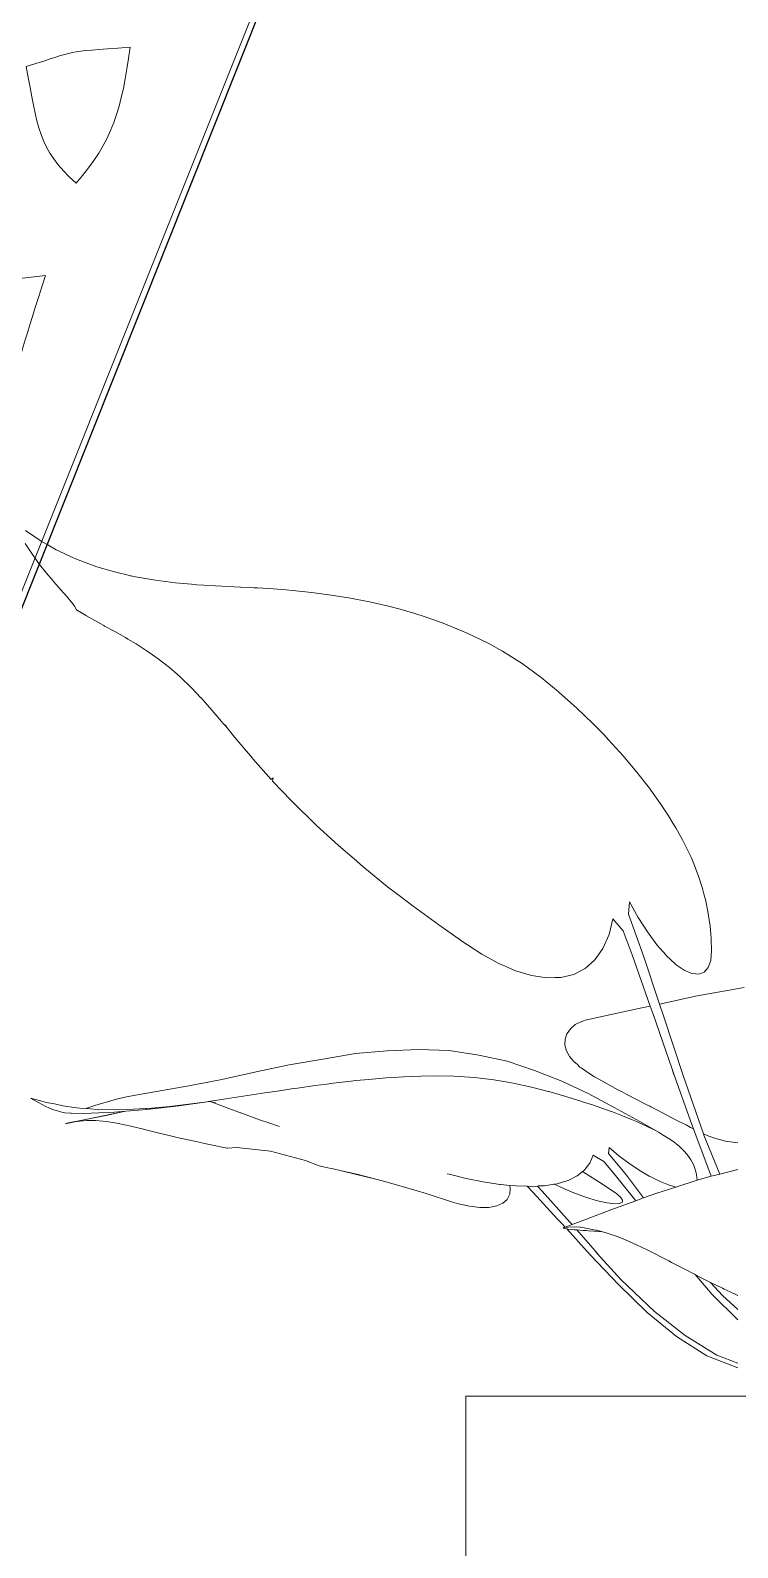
# Model space of a CAD drawing. Header units: inches. Extents: x 249 to 1192, y -18 to 440.
# Drawn here: x 636.962 to 637.361, y 264.262 to 265.119 of the extents above; entities that cross this region are included whole.
import ezdxf

# ---------------------------------------------------------------- set-up
doc = ezdxf.new("R2010")
doc.units = ezdxf.units.IN
doc.header["$MEASUREMENT"] = 0
for name, color, linetype, lineweight in [('ACP', 15, 'Continuous', 15), ('DINDING', 6, 'Continuous', 0), ('VEGETASI', 60, 'Continuous', 0)]:
    doc.layers.add(name, color=color, linetype=linetype, lineweight=lineweight)
doc.layers.add('KOLOM', color=5, linetype='Continuous')

# ---------------------------------------------------------------- blocks, each defined once
blk = doc.blocks.new('GOTGAA')
blk.add_lwpolyline([(0.01962, 2.46158), (1.01962, -0.03842), (0.01962, -0.03842), (0.01962, 2.46158)])
for points in [[(0.45497, 1.20678), (0.47928, 1.19039), (0.47186, 1.20027), (0.49497, 1.12871)], [(0.49497, 1.12871), (0.47186, 1.20027), (0.47928, 1.19039), (0.45497, 1.20678)], [(0.49497, 1.12871), (0.49497, 1.12871), (0.44477, 1.1345), (0.44477, 1.1345)], [(0.44477, 1.1345), (0.44477, 1.1345), (0.49497, 1.12871), (0.49497, 1.12871)], [(0.48413, 1.01077), (0.4905, 1.04464), (0.49073, 1.05731), (0.51221, 1.07654)], [(0.51221, 1.07654), (0.49073, 1.05731), (0.4905, 1.04464), (0.48413, 1.01077)], [(0.51221, 1.07654), (0.53283, 1.05345), (0.53818, 1.03415), (0.54272, 0.99986)], [(0.54272, 0.99986), (0.53818, 1.03415), (0.53283, 1.05345), (0.51221, 1.07654)], [(0.54272, 0.99986), (0.50282, 1.00283), (0.51529, 1.00121), (0.48413, 1.01077)], [(0.48413, 1.01077), (0.51529, 1.00121), (0.50282, 1.00283), (0.54272, 0.99986)]]:
    blk.add_open_spline(points, degree=3)
blk = doc.blocks.new('GORRG')
at = {"xscale": -1, "rotation": 359.9999999751687}
blk.add_blockref('GOTGAA', (-0.96076, 0), dxfattribs=at)
blk = doc.blocks.new('tanaman')
for p, q in [((585.86406, 360.31888), (585.85456, 360.31249)), ((585.84467, 360.30699), (585.83865, 360.30416)), ((585.8467, 360.30805), (585.84467, 360.30699)), ((585.85153, 360.31078), (585.8467, 360.30805)), ((585.85456, 360.31249), (585.85153, 360.31078)), ((585.85869, 360.30326), (585.86009, 360.30528)), ((585.86009, 360.30528), (585.86044, 360.3058)), ((585.86044, 360.3058), (585.86429, 360.31152)), ((585.82383, 360.29845), (585.81298, 360.2953)), ((585.8344, 360.30232), (585.82383, 360.29845)), ((585.83865, 360.30416), (585.8344, 360.30232)), ((585.85225, 360.29488), (585.85606, 360.29975)), ((585.85606, 360.29975), (585.85709, 360.30108)), ((585.85709, 360.30108), (585.85869, 360.30326)), ((585.7568, 360.28757), (585.74261, 360.28689)), ((585.76334, 360.28799), (585.7568, 360.28757)), ((585.76756, 360.28829), (585.76334, 360.28799)), ((585.7681, 360.28833), (585.76756, 360.28829)), ((585.77942, 360.28939), (585.7681, 360.28833)), ((585.79072, 360.29085), (585.77942, 360.28939)), ((585.80193, 360.29279), (585.79072, 360.29085)), ((585.80462, 360.29336), (585.80193, 360.29279)), ((585.8053, 360.29351), (585.80462, 360.29336)), ((585.80494, 360.2933), (585.80462, 360.29336)), ((585.8053, 360.29351), (585.80494, 360.2933)), ((585.81298, 360.2953), (585.8053, 360.29351)), ((585.84545, 360.28688), (585.84809, 360.28986)), ((585.84809, 360.28986), (585.8487, 360.29061)), ((585.8487, 360.29061), (585.85225, 360.29488)), ((585.67761, 360.28017), (585.66983, 360.27866)), ((585.68061, 360.28072), (585.67761, 360.28017)), ((585.69147, 360.28244), (585.68061, 360.28072)), ((585.69557, 360.28299), (585.69147, 360.28244)), ((585.70236, 360.28385), (585.69557, 360.28299)), ((585.71326, 360.28497), (585.70236, 360.28385)), ((585.71694, 360.28529), (585.71326, 360.28497)), ((585.72413, 360.28586), (585.71694, 360.28529)), ((585.73312, 360.28642), (585.72413, 360.28586)), ((585.73491, 360.28653), (585.73312, 360.28642)), ((585.74261, 360.28689), (585.73491, 360.28653)), ((585.83796, 360.2783), (585.8394, 360.28)), ((585.8394, 360.28), (585.83992, 360.28065)), ((585.83992, 360.28065), (585.84004, 360.2808)), ((585.84004, 360.2808), (585.84255, 360.28363)), ((585.84255, 360.28363), (585.84545, 360.28688)), ((585.63828, 360.27019), (585.62813, 360.26655)), ((585.64413, 360.27207), (585.63828, 360.27019)), ((585.64863, 360.27342), (585.64413, 360.27207)), ((585.6518, 360.2743), (585.64863, 360.27342)), ((585.65915, 360.27623), (585.6518, 360.2743)), ((585.66983, 360.27866), (585.65915, 360.27623)), ((585.82494, 360.26799), (585.82953, 360.2706)), ((585.82953, 360.2706), (585.83025, 360.27101)), ((585.83025, 360.27101), (585.83239, 360.2723)), ((585.83239, 360.2723), (585.83526, 360.27408)), ((585.83526, 360.27408), (585.83636, 360.27609)), ((585.83636, 360.27609), (585.83796, 360.2783)), ((585.61822, 360.26247), (585.61468, 360.26094)), ((585.62813, 360.26655), (585.61822, 360.26247)), ((585.80762, 360.25842), (585.81358, 360.26178)), ((585.81358, 360.26178), (585.81937, 360.26494)), ((585.81937, 360.26494), (585.81974, 360.26515)), ((585.81974, 360.26515), (585.82494, 360.26799)), ((585.60284, 360.25526), (585.59468, 360.25075)), ((585.60628, 360.25702), (585.60284, 360.25526)), ((585.61468, 360.26094), (585.60628, 360.25702)), ((585.79532, 360.2508), (585.79995, 360.25382)), ((585.79995, 360.25382), (585.80152, 360.25479)), ((585.80152, 360.25479), (585.80619, 360.25761)), ((585.80619, 360.25761), (585.80762, 360.25842)), ((585.58654, 360.24571), (585.5835, 360.2437)), ((585.59468, 360.25075), (585.58654, 360.24571)), ((585.78279, 360.2415), (585.78907, 360.2464)), ((585.78907, 360.2464), (585.79229, 360.24874)), ((585.79229, 360.24874), (585.79532, 360.2508)), ((585.57279, 360.2359), (585.56318, 360.22793)), ((585.5835, 360.2437), (585.57279, 360.2359)), ((585.77028, 360.23003), (585.77652, 360.23606)), ((585.77652, 360.23606), (585.77844, 360.23782)), ((585.77844, 360.23782), (585.78279, 360.2415)), ((585.56261, 360.22744), (585.55286, 360.21866)), ((585.56318, 360.22793), (585.56261, 360.22744)), ((585.76501, 360.2244), (585.77028, 360.23003)), ((585.7553, 360.21319), (585.76493, 360.22431)), ((585.76493, 360.22431), (585.76501, 360.2244)), ((585.55286, 360.21866), (585.54355, 360.20973)), ((585.75256, 360.21015), (585.7553, 360.21319)), ((585.53734, 360.20341), (585.53474, 360.20069)), ((585.54316, 360.20934), (585.53734, 360.20341)), ((585.54355, 360.20973), (585.54316, 360.20934)), ((585.73596, 360.19023), (585.74582, 360.20197)), ((585.74582, 360.20197), (585.75096, 360.20832)), ((585.75256, 360.21015), (585.75066, 360.20845)), ((585.75096, 360.20832), (585.75066, 360.20845)), ((585.75096, 360.20832), (585.75256, 360.21015)), ((585.75096, 360.20832), (585.75256, 360.21015)), ((585.75096, 360.20832), (585.75256, 360.21015)), ((585.75096, 360.20832), (585.75256, 360.21015)), ((585.75096, 360.20832), (585.75256, 360.21015)), ((585.53474, 360.20069), (585.52647, 360.1916)), ((585.52576, 360.19077), (585.51879, 360.1825)), ((585.52647, 360.1916), (585.52576, 360.19077)), ((585.72542, 360.17836), (585.73569, 360.18988)), ((585.73569, 360.18988), (585.73596, 360.19023)), ((585.51463, 360.17723), (585.51175, 360.17345)), ((585.51879, 360.1825), (585.51463, 360.17723)), ((585.71886, 360.17157), (585.72455, 360.17739)), ((585.72426, 360.1793), (585.72455, 360.17739)), ((585.72542, 360.17836), (585.72426, 360.1793)), ((585.51085, 360.17222), (585.50538, 360.16449)), ((585.51175, 360.17345), (585.51085, 360.17222)), ((585.71434, 360.16677), (585.71886, 360.17157)), ((585.50538, 360.16449), (585.50095, 360.15772)), ((585.70043, 360.15302), (585.71294, 360.16525)), ((585.71294, 360.16525), (585.71434, 360.16677)), ((585.49685, 360.15094), (585.49307, 360.14418)), ((585.49841, 360.15357), (585.49685, 360.15094)), ((585.50095, 360.15772), (585.49841, 360.15357)), ((585.68731, 360.14096), (585.69993, 360.15257)), ((585.69993, 360.15257), (585.70043, 360.15302)), ((585.49307, 360.14418), (585.48964, 360.13743)), ((585.48823, 360.13438), (585.48659, 360.13061)), ((585.48964, 360.13743), (585.48823, 360.13438)), ((585.67365, 360.12916), (585.67847, 360.13344)), ((585.67847, 360.13344), (585.68731, 360.14096)), ((585.48659, 360.13061), (585.48395, 360.12371)), ((585.65957, 360.1177), (585.67365, 360.12916)), ((585.48171, 360.11672), (585.48109, 360.11445)), ((585.48395, 360.12371), (585.48171, 360.11672)), ((585.65453, 360.11394), (585.65957, 360.1177)), ((585.47989, 360.10968), (585.47847, 360.1026)), ((585.48091, 360.11375), (585.47989, 360.10968)), ((585.48109, 360.11445), (585.48091, 360.11375)), ((585.518, 360.10035), (585.52293, 360.10912)), ((585.52293, 360.10912), (585.52354, 360.10227)), ((585.64518, 360.10667), (585.65228, 360.11223)), ((585.65228, 360.11223), (585.65453, 360.11394)), ((585.47847, 360.1026), (585.47746, 360.0955)), ((585.5128, 360.09222), (585.518, 360.10035)), ((585.51492, 360.0782), (585.52354, 360.10227)), ((585.53229, 360.09968), (585.52659, 360.09278)), ((585.53229, 360.09968), (585.53454, 360.09066)), ((585.63059, 360.09613), (585.64518, 360.10667)), ((585.47707, 360.0912), (585.47685, 360.0884)), ((585.47746, 360.0955), (585.47707, 360.0912)), ((585.50748, 360.08497), (585.5128, 360.09222)), ((585.52659, 360.09278), (585.52154, 360.07924)), ((585.53454, 360.09066), (585.53796, 360.08286)), ((585.61605, 360.08587), (585.62735, 360.09397)), ((585.62735, 360.09397), (585.63059, 360.09613)), ((585.47685, 360.0884), (585.47663, 360.08134)), ((585.50231, 360.079), (585.50748, 360.08497)), ((585.53796, 360.08286), (585.53964, 360.08047)), ((585.60635, 360.07957), (585.61444, 360.08486)), ((585.61444, 360.08486), (585.61605, 360.08587)), ((585.47663, 360.08134), (585.47682, 360.07919)), ((585.47682, 360.07919), (585.4771, 360.07615)), ((585.4771, 360.07615), (585.47851, 360.07216)), ((585.49216, 360.07057), (585.49653, 360.07365)), ((585.49653, 360.07365), (585.49701, 360.07399)), ((585.49701, 360.07399), (585.50217, 360.07883)), ((585.50217, 360.07883), (585.50231, 360.079)), ((585.50598, 360.05149), (585.51492, 360.0782)), ((585.52154, 360.07924), (585.5113, 360.05032)), ((585.53964, 360.08047), (585.54246, 360.07645)), ((585.54246, 360.07645), (585.54797, 360.07154)), ((585.59313, 360.07285), (585.59671, 360.07433)), ((585.59671, 360.07433), (585.60635, 360.07957)), ((585.47851, 360.07216), (585.48082, 360.06952)), ((585.48082, 360.06952), (585.48276, 360.06879)), ((585.48276, 360.06879), (585.48393, 360.06834)), ((585.48393, 360.06834), (585.48558, 360.0685)), ((585.48558, 360.0685), (585.48775, 360.06868)), ((585.48775, 360.06868), (585.49216, 360.07057)), ((585.54797, 360.07154), (585.54805, 360.0715)), ((585.54805, 360.0715), (585.5544, 360.06819)), ((585.5544, 360.06819), (585.56166, 360.06643)), ((585.56166, 360.06643), (585.5652, 360.06638)), ((585.5652, 360.06638), (585.56963, 360.06623)), ((585.56963, 360.06623), (585.57822, 360.06755)), ((585.57822, 360.06755), (585.58663, 360.0701)), ((585.58663, 360.0701), (585.58729, 360.07028)), ((585.58729, 360.07028), (585.59313, 360.07285)), ((585.45826, 360.06082), (585.48477, 360.05619)), ((585.48477, 360.05619), (585.50598, 360.05149)), ((585.50374, 360.04479), (585.50598, 360.05149)), ((585.5113, 360.05032), (585.50968, 360.04575)), ((585.5113, 360.05032), (585.51686, 360.04908)), ((585.51686, 360.04908), (585.54546, 360.043)), ((585.49266, 360.01114), (585.50374, 360.04479)), ((585.50968, 360.04575), (585.49891, 360.01469)), ((585.54546, 360.043), (585.54676, 360.04269)), ((585.54676, 360.04269), (585.54992, 360.0417)), ((585.54992, 360.0417), (585.55255, 360.04044)), ((585.55255, 360.04044), (585.55356, 360.03986)), ((585.55356, 360.03986), (585.55636, 360.03748)), ((585.55636, 360.03748), (585.55819, 360.03479)), ((585.55819, 360.03479), (585.5583, 360.03461)), ((585.5583, 360.03461), (585.55935, 360.03157)), ((585.55935, 360.03157), (585.55949, 360.02847)), ((585.55677, 360.02191), (585.55442, 360.01904)), ((585.55701, 360.02219), (585.55677, 360.02191)), ((585.5587, 360.02534), (585.55701, 360.02219)), ((585.55893, 360.0263), (585.5587, 360.02534)), ((585.55945, 360.02834), (585.55893, 360.0263)), ((585.55949, 360.02847), (585.55945, 360.02834)), ((585.60808, 360.02251), (585.59197, 360.01924)), ((585.62479, 360.0252), (585.60808, 360.02251)), ((585.64188, 360.02582), (585.62479, 360.0252)), ((585.65988, 360.025), (585.64188, 360.02582)), ((585.67776, 360.02346), (585.65988, 360.025)), ((585.69622, 360.02034), (585.67776, 360.02346)), ((585.49891, 360.01469), (585.49796, 360.01196)), ((585.49891, 360.01469), (585.49816, 360.01199)), ((585.55033, 360.0155), (585.54659, 360.01281)), ((585.55094, 360.01591), (585.55033, 360.0155)), ((585.55237, 360.01724), (585.55094, 360.01591)), ((585.55442, 360.01904), (585.55237, 360.01724)), ((585.57662, 360.01391), (585.56114, 360.00784)), ((585.59197, 360.01924), (585.57662, 360.01391)), ((585.71513, 360.01705), (585.69622, 360.02034)), ((585.73386, 360.0132), (585.71513, 360.01705)), ((585.75319, 360.00877), (585.73386, 360.0132)), ((585.48126, 359.9782), (585.49266, 360.01114)), ((585.49796, 360.01196), (585.4877, 359.98353)), ((585.49816, 360.01199), (585.49796, 360.01196)), ((585.53422, 360.00559), (585.52947, 360.0031)), ((585.53866, 360.00804), (585.53422, 360.00559)), ((585.54024, 360.00899), (585.53866, 360.00804)), ((585.54279, 360.01045), (585.54024, 360.00899)), ((585.54659, 360.01281), (585.54279, 360.01045)), ((585.56114, 360.00784), (585.54639, 360.00087)), ((585.57836, 360.00461), (585.56899, 360.00216)), ((585.58874, 360.00681), (585.57836, 360.00461)), ((585.59169, 360.00736), (585.58874, 360.00681)), ((585.59953, 360.00858), (585.59169, 360.00736)), ((585.60738, 360.00957), (585.59953, 360.00858)), ((585.61067, 360.0099), (585.60738, 360.00957)), ((585.61872, 360.01057), (585.61067, 360.0099)), ((585.62209, 360.01076), (585.61872, 360.01057)), ((585.63138, 360.01089), (585.62209, 360.01076)), ((585.64087, 360.01075), (585.63138, 360.01089)), ((585.64633, 360.01057), (585.64087, 360.01075)), ((585.65053, 360.01037), (585.64633, 360.01057)), ((585.65348, 360.01021), (585.65053, 360.01037)), ((585.66032, 360.00975), (585.65348, 360.01021)), ((585.67024, 360.00893), (585.66032, 360.00975)), ((585.67746, 360.00822), (585.67024, 360.00893)), ((585.68024, 360.00792), (585.67746, 360.00822)), ((585.69031, 360.00675), (585.68024, 360.00792)), ((585.69412, 360.00627), (585.69031, 360.00675)), ((585.70041, 360.00544), (585.69412, 360.00627)), ((585.71051, 360.00403), (585.70041, 360.00544)), ((585.77178, 360.00528), (585.75319, 360.00877)), ((585.80199, 360.00003), (585.77178, 360.00528)), ((585.52442, 360.00048), (585.51348, 359.99478)), ((585.52717, 360.00196), (585.52442, 360.00048)), ((585.52947, 360.0031), (585.52717, 360.00196)), ((585.54639, 360.00087), (585.53157, 359.99305)), ((585.5495, 359.99633), (585.54385, 359.99449)), ((585.54988, 359.99645), (585.5495, 359.99633)), ((585.55893, 359.99925), (585.54988, 359.99645)), ((585.56843, 360.002), (585.55893, 359.99925)), ((585.56899, 360.00216), (585.56843, 360.002)), ((585.71392, 360.00353), (585.71051, 360.00403)), ((585.72058, 360.00254), (585.71392, 360.00353)), ((585.72893, 360.00127), (585.72058, 360.00254)), ((585.72893, 360.00127), (585.75095, 359.99788)), ((585.75702, 359.99697), (585.75095, 359.99788)), ((585.75862, 359.99602), (585.75684, 359.99564)), ((585.76095, 359.9964), (585.75702, 359.99697)), ((585.75923, 359.99662), (585.75702, 359.99697)), ((585.75712, 359.99553), (585.75862, 359.99602)), ((585.75862, 359.99602), (585.76018, 359.99648)), ((585.76018, 359.99648), (585.75923, 359.99662)), ((585.77751, 359.99398), (585.76018, 359.99648)), ((585.76145, 359.99633), (585.76095, 359.9964)), ((585.77197, 359.99489), (585.76145, 359.99633)), ((585.80199, 360.00003), (585.80588, 359.99929)), ((585.80588, 359.99929), (585.80706, 359.99904)), ((585.80706, 359.99904), (585.81196, 359.99787)), ((585.81196, 359.99787), (585.81667, 359.99658)), ((585.81667, 359.99658), (585.81697, 359.9965)), ((585.81697, 359.9965), (585.82116, 359.99525)), ((585.8548, 359.99661), (585.85222, 359.99595)), ((585.86123, 359.99835), (585.8548, 359.99661)), ((585.85681, 359.9958), (585.85823, 359.99659)), ((585.85823, 359.99659), (585.86123, 359.99835)), ((585.50148, 359.98852), (585.4951, 359.98522)), ((585.50761, 359.99172), (585.50148, 359.98852)), ((585.51096, 359.99351), (585.50761, 359.99172)), ((585.51155, 359.99381), (585.51096, 359.99351)), ((585.51348, 359.99478), (585.51155, 359.99381)), ((585.53157, 359.99305), (585.51716, 359.98515)), ((585.52589, 359.98792), (585.52189, 359.9863)), ((585.53262, 359.99052), (585.52589, 359.98792)), ((585.53331, 359.99077), (585.53262, 359.99052)), ((585.54132, 359.99362), (585.53331, 359.99077)), ((585.54385, 359.99449), (585.54132, 359.99362)), ((585.73183, 359.98609), (585.74246, 359.98998)), ((585.74246, 359.98998), (585.74273, 359.99009)), ((585.74273, 359.99009), (585.75222, 359.9937)), ((585.75222, 359.9937), (585.75712, 359.99553)), ((585.75712, 359.99553), (585.75684, 359.99564)), ((585.78249, 359.99365), (585.77197, 359.99489)), ((585.79555, 359.992), (585.77751, 359.99398)), ((585.77751, 359.99398), (585.79295, 359.99267)), ((585.79295, 359.99267), (585.78249, 359.99365)), ((585.79547, 359.99248), (585.79295, 359.99267)), ((585.79578, 359.99244), (585.79547, 359.99248)), ((585.79611, 359.99244), (585.79547, 359.99248)), ((585.80747, 359.99101), (585.79555, 359.992)), ((585.79611, 359.99244), (585.79578, 359.99244)), ((585.80331, 359.99202), (585.79611, 359.99244)), ((585.81353, 359.99178), (585.80331, 359.99202)), ((585.80747, 359.99101), (585.80925, 359.9906)), ((585.81381, 359.99048), (585.80747, 359.99101)), ((585.80925, 359.9906), (585.82922, 359.98644)), ((585.80925, 359.9906), (585.81867, 359.98848)), ((585.82357, 359.99199), (585.81353, 359.99178)), ((585.83141, 359.9897), (585.81381, 359.99048)), ((585.81867, 359.98848), (585.82922, 359.98644)), ((585.82116, 359.99525), (585.82483, 359.99412)), ((585.82761, 359.99224), (585.82357, 359.99199)), ((585.82483, 359.99412), (585.82541, 359.99394)), ((585.82541, 359.99394), (585.82711, 359.99341)), ((585.82711, 359.99341), (585.82938, 359.99272)), ((585.82956, 359.9924), (585.82761, 359.99224)), ((585.82938, 359.99272), (585.82956, 359.9924)), ((585.83338, 359.99273), (585.82956, 359.9924)), ((585.83833, 359.98976), (585.83141, 359.9897)), ((585.83534, 359.99295), (585.83338, 359.99273)), ((585.84294, 359.99404), (585.83534, 359.99295)), ((585.83833, 359.98976), (585.83883, 359.98978)), ((585.83883, 359.98978), (585.84182, 359.99011)), ((585.84182, 359.99011), (585.84514, 359.99083)), ((585.84775, 359.99503), (585.84294, 359.99404)), ((585.84514, 359.99083), (585.84607, 359.99108)), ((585.84607, 359.99108), (585.8475, 359.99153)), ((585.8475, 359.99153), (585.84877, 359.99199)), ((585.84775, 359.99503), (585.84766, 359.99509)), ((585.85222, 359.99595), (585.84775, 359.99503)), ((585.84877, 359.99199), (585.85089, 359.99289)), ((585.85089, 359.99289), (585.85266, 359.99364)), ((585.85266, 359.99364), (585.85681, 359.9958)), ((585.48606, 359.97886), (585.47676, 359.95423)), ((585.4868, 359.98097), (585.48606, 359.97886)), ((585.4877, 359.98353), (585.4868, 359.98097)), ((585.48847, 359.98182), (585.4868, 359.98097)), ((585.49105, 359.98318), (585.48847, 359.98182)), ((585.4951, 359.98522), (585.49105, 359.98318)), ((585.50631, 359.97884), (585.50482, 359.97799)), ((585.51716, 359.98515), (585.50631, 359.97884)), ((585.50875, 359.98016), (585.50631, 359.97884)), ((585.51299, 359.98229), (585.50875, 359.98016)), ((585.51824, 359.98472), (585.51299, 359.98229)), ((585.5191, 359.98509), (585.51824, 359.98472)), ((585.52189, 359.9863), (585.5191, 359.98509)), ((585.72056, 359.98223), (585.72174, 359.98266)), ((585.72174, 359.98266), (585.72614, 359.98421)), ((585.72614, 359.98421), (585.73183, 359.98609)), ((585.79694, 359.98063), (585.78862, 359.97857)), ((585.79737, 359.98075), (585.79694, 359.98063)), ((585.80466, 359.98254), (585.79737, 359.98075)), ((585.81181, 359.98404), (585.80466, 359.98254)), ((585.8136, 359.9844), (585.81181, 359.98404)), ((585.81836, 359.98509), (585.8136, 359.9844)), ((585.82252, 359.98556), (585.81836, 359.98509)), ((585.82427, 359.98566), (585.82252, 359.98556)), ((585.82795, 359.9858), (585.82427, 359.98566)), ((585.82951, 359.98577), (585.82795, 359.9858)), ((585.82922, 359.98644), (585.84073, 359.98422)), ((585.83526, 359.98513), (585.82951, 359.98577)), ((585.84073, 359.98422), (585.83526, 359.98513)), ((585.84173, 359.98383), (585.83526, 359.98513)), ((585.46874, 359.97403), (585.46177, 359.97308)), ((585.47553, 359.97583), (585.46874, 359.97403)), ((585.47201, 359.95543), (585.48101, 359.97748)), ((585.47906, 359.97731), (585.47553, 359.97583)), ((585.48126, 359.9782), (585.47906, 359.97731)), ((585.48101, 359.97748), (585.48126, 359.9782)), ((585.49497, 359.97125), (585.4924, 359.9688)), ((585.49656, 359.97255), (585.49497, 359.97125)), ((585.49791, 359.97357), (585.49656, 359.97255)), ((585.5012, 359.9758), (585.49791, 359.97357)), ((585.50482, 359.97799), (585.5012, 359.9758)), ((585.529, 359.96583), (585.53446, 359.97038)), ((585.53446, 359.97038), (585.53477, 359.96709)), ((585.72561, 359.96843), (585.74464, 359.97049)), ((585.74464, 359.97049), (585.74989, 359.97005)), ((585.75946, 359.97204), (585.7501, 359.97009)), ((585.76041, 359.97222), (585.75946, 359.97204)), ((585.7703, 359.97435), (585.76041, 359.97222)), ((585.77309, 359.97501), (585.7703, 359.97435)), ((585.77931, 359.97638), (585.77309, 359.97501)), ((585.77972, 359.97647), (585.77931, 359.97638)), ((585.78862, 359.97857), (585.77972, 359.97647)), ((585.48837, 359.96357), (585.48692, 359.96081)), ((585.48941, 359.96513), (585.48837, 359.96357)), ((585.48959, 359.96539), (585.48941, 359.96513)), ((585.4902, 359.96624), (585.48959, 359.96539)), ((585.4924, 359.9688), (585.4902, 359.96624)), ((585.52328, 359.96153), (585.529, 359.96583)), ((585.52475, 359.95475), (585.53477, 359.96709)), ((585.5374, 359.96253), (585.53155, 359.95556)), ((585.54354, 359.96615), (585.5374, 359.96253)), ((585.54354, 359.96615), (585.54533, 359.96167)), ((585.69826, 359.96002), (585.70585, 359.96305)), ((585.70585, 359.96305), (585.72561, 359.96843)), ((585.7501, 359.97009), (585.74989, 359.97005)), ((585.47201, 359.95543), (585.46177, 359.95802)), ((585.47676, 359.95423), (585.47201, 359.95543)), ((585.48158, 359.95301), (585.47676, 359.95423)), ((585.48513, 359.95505), (585.48479, 359.95209)), ((585.4854, 359.95622), (585.48513, 359.95505)), ((585.48584, 359.95797), (585.4854, 359.95622)), ((585.48692, 359.96081), (585.48584, 359.95797)), ((585.50608, 359.9514), (585.51165, 359.9542)), ((585.51165, 359.9542), (585.51181, 359.9543)), ((585.51181, 359.9543), (585.51744, 359.95761)), ((585.51505, 359.94201), (585.52475, 359.95475)), ((585.51744, 359.95761), (585.52328, 359.96153)), ((585.53155, 359.95556), (585.51946, 359.94041)), ((585.53773, 359.94939), (585.54943, 359.95686)), ((585.54533, 359.96167), (585.54628, 359.96042)), ((585.54628, 359.96042), (585.54832, 359.95774)), ((585.54832, 359.95774), (585.54943, 359.95686)), ((585.54943, 359.95686), (585.54987, 359.95652)), ((585.54987, 359.95652), (585.55244, 359.95445)), ((585.55244, 359.95445), (585.55764, 359.95186)), ((585.6152, 359.95302), (585.62329, 359.95501)), ((585.62329, 359.95501), (585.62489, 359.95538)), ((585.62489, 359.95538), (585.62592, 359.95565)), ((585.66552, 359.95247), (585.69027, 359.9584)), ((585.66834, 359.95319), (585.66552, 359.95247)), ((585.67694, 359.95534), (585.66834, 359.95319)), ((585.68556, 359.95735), (585.67694, 359.95534)), ((585.69027, 359.9584), (585.68556, 359.95735)), ((585.6942, 359.95921), (585.69027, 359.9584)), ((585.69826, 359.96002), (585.6942, 359.95921)), ((585.48481, 359.95198), (585.48158, 359.95301)), ((585.48479, 359.95209), (585.48481, 359.95198)), ((585.49687, 359.94813), (585.48481, 359.95198)), ((585.49687, 359.94813), (585.50087, 359.9493)), ((585.50755, 359.94473), (585.49687, 359.94813)), ((585.50087, 359.9493), (585.50556, 359.9512)), ((585.50556, 359.9512), (585.50608, 359.9514)), ((585.51505, 359.94201), (585.50755, 359.94473)), ((585.53007, 359.9443), (585.53773, 359.94939)), ((585.55435, 359.94489), (585.54726, 359.94229)), ((585.55923, 359.94696), (585.55435, 359.94489)), ((585.55764, 359.95186), (585.55772, 359.95184)), ((585.55772, 359.95184), (585.56382, 359.95001)), ((585.57221, 359.94587), (585.55814, 359.93006)), ((585.5622, 359.94816), (585.55923, 359.94696)), ((585.56557, 359.94973), (585.5622, 359.94816)), ((585.56354, 359.93006), (585.57728, 359.94496)), ((585.56382, 359.95001), (585.56557, 359.94973)), ((585.56557, 359.94973), (585.57088, 359.94889)), ((585.57088, 359.94889), (585.57436, 359.94874)), ((585.57487, 359.94871), (585.57221, 359.94587)), ((585.57436, 359.94874), (585.57487, 359.94871)), ((585.57487, 359.94871), (585.57871, 359.94848)), ((585.57728, 359.94496), (585.58081, 359.94855)), ((585.57871, 359.94848), (585.58081, 359.94855)), ((585.58081, 359.94855), (585.58719, 359.94875)), ((585.58719, 359.94875), (585.59061, 359.94909)), ((585.5903, 359.94757), (585.59061, 359.94909)), ((585.5906, 359.94417), (585.5903, 359.94757)), ((585.59061, 359.94909), (585.59555, 359.94958)), ((585.59555, 359.94958), (585.5962, 359.94964)), ((585.5962, 359.94964), (585.60203, 359.95058)), ((585.60203, 359.95058), (585.60559, 359.95108)), ((585.60559, 359.95108), (585.6152, 359.95302)), ((585.64286, 359.94597), (585.63774, 359.9444)), ((585.65129, 359.94849), (585.64286, 359.94597)), ((585.65979, 359.9509), (585.65129, 359.94849)), ((585.66467, 359.95225), (585.65979, 359.9509)), ((585.66552, 359.95247), (585.66467, 359.95225)), ((585.51946, 359.94041), (585.51505, 359.94201)), ((585.53345, 359.93533), (585.51946, 359.94041)), ((585.52683, 359.94065), (585.5278, 359.94229)), ((585.52696, 359.94025), (585.52683, 359.94065)), ((585.52719, 359.93946), (585.52696, 359.94025)), ((585.5273, 359.93943), (585.52719, 359.93946)), ((585.52884, 359.93878), (585.5273, 359.93943)), ((585.5278, 359.94229), (585.52969, 359.944)), ((585.53175, 359.93867), (585.52884, 359.93878)), ((585.52969, 359.944), (585.53007, 359.9443)), ((585.53401, 359.93899), (585.53175, 359.93867)), ((585.53585, 359.93919), (585.53401, 359.93899)), ((585.54106, 359.94039), (585.53585, 359.93919)), ((585.54719, 359.94227), (585.54106, 359.94039)), ((585.54726, 359.94229), (585.54719, 359.94227)), ((585.5906, 359.94408), (585.5906, 359.94417)), ((585.59201, 359.94117), (585.5906, 359.94408)), ((585.59226, 359.94095), (585.59201, 359.94117)), ((585.59449, 359.93894), (585.59226, 359.94095)), ((585.59796, 359.93743), (585.59449, 359.93894)), ((585.60044, 359.93701), (585.59796, 359.93743)), ((585.60233, 359.93667), (585.60044, 359.93701)), ((585.60425, 359.93667), (585.60233, 359.93667)), ((585.60749, 359.93665), (585.60425, 359.93667)), ((585.61177, 359.93716), (585.60749, 359.93665)), ((585.6133, 359.93734), (585.61177, 359.93716)), ((585.6196, 359.9387), (585.6133, 359.93734)), ((585.62343, 359.93985), (585.6196, 359.9387)), ((585.62622, 359.94065), (585.62343, 359.93985)), ((585.63449, 359.94335), (585.62622, 359.94065)), ((585.63774, 359.9444), (585.63449, 359.94335)), ((585.54733, 359.93006), (585.53345, 359.93533)), ((585.55543, 359.92698), (585.54733, 359.93006)), ((585.55666, 359.92839), (585.55543, 359.92698)), ((585.55814, 359.93006), (585.55666, 359.92839)), ((585.55934, 359.92548), (585.56122, 359.92755)), ((585.56122, 359.92755), (585.56354, 359.93006)), ((585.52931, 359.91994), (585.52525, 359.91829)), ((585.53114, 359.9206), (585.52931, 359.91994)), ((585.53678, 359.92247), (585.53114, 359.9206)), ((585.53831, 359.92287), (585.53678, 359.92247)), ((585.54141, 359.92369), (585.53831, 359.92287)), ((585.53831, 359.92287), (585.54315, 359.92318)), ((585.54215, 359.92385), (585.54141, 359.92369)), ((585.54865, 359.92506), (585.54215, 359.92385)), ((585.55273, 359.92388), (585.54243, 359.91208)), ((585.54315, 359.92318), (585.54626, 359.92347)), ((585.54522, 359.90993), (585.55844, 359.92448)), ((585.54626, 359.92347), (585.54724, 359.92353)), ((585.54724, 359.92353), (585.54941, 359.92361)), ((585.5501, 359.92532), (585.54865, 359.92506)), ((585.54941, 359.92361), (585.55273, 359.92388)), ((585.5501, 359.92532), (585.55059, 359.92556)), ((585.55095, 359.92544), (585.5501, 359.92532)), ((585.55095, 359.92544), (585.55059, 359.92556)), ((585.55376, 359.92558), (585.55095, 359.92544)), ((585.55273, 359.92388), (585.55431, 359.92401)), ((585.55734, 359.9255), (585.55376, 359.92558)), ((585.55431, 359.92401), (585.55555, 359.92421)), ((585.55934, 359.92548), (585.55543, 359.92698)), ((585.55555, 359.92421), (585.5578, 359.92438)), ((585.55744, 359.92549), (585.55734, 359.9255)), ((585.55969, 359.92526), (585.55744, 359.92549)), ((585.5578, 359.92438), (585.55844, 359.92448)), ((585.55844, 359.92448), (585.5598, 359.9247)), ((585.5601, 359.9252), (585.55934, 359.92548)), ((585.5601, 359.9252), (585.55969, 359.92526)), ((585.5598, 359.9247), (585.55987, 359.92471)), ((585.55987, 359.92471), (585.5605, 359.925)), ((585.56041, 359.92506), (585.5601, 359.9252)), ((585.5605, 359.925), (585.56041, 359.92506)), ((585.51269, 359.91253), (585.50772, 359.91005)), ((585.51578, 359.91405), (585.51269, 359.91253)), ((585.5191, 359.91558), (585.51578, 359.91405)), ((585.52525, 359.91829), (585.5191, 359.91558)), ((585.54117, 359.91066), (585.5278, 359.8959)), ((585.54243, 359.91208), (585.54102, 359.91068)), ((585.54102, 359.91068), (585.54117, 359.91066)), ((585.54243, 359.91208), (585.54117, 359.91066)), ((585.49206, 359.90189), (585.48593, 359.8987)), ((585.49917, 359.90561), (585.49206, 359.90189)), ((585.50077, 359.90646), (585.49917, 359.90561)), ((585.50605, 359.90918), (585.50077, 359.90646)), ((585.50772, 359.91005), (585.50605, 359.90918)), ((585.52906, 359.89292), (585.54522, 359.90993)), ((585.47041, 359.88689), (585.47717, 359.89424)), ((585.47717, 359.89424), (585.47048, 359.89097)), ((585.48593, 359.8987), (585.47627, 359.88742)), ((585.48473, 359.89807), (585.47717, 359.89424)), ((585.48593, 359.8987), (585.48473, 359.89807)), ((585.46603, 359.88889), (585.46177, 359.88695)), ((585.46177, 359.87897), (585.47041, 359.88689)), ((585.47627, 359.88742), (585.46202, 359.87338)), ((585.46943, 359.89046), (585.46603, 359.88889)), ((585.47048, 359.89097), (585.46943, 359.89046)), ((585.50878, 359.87784), (585.4916, 359.86421)), ((585.49651, 359.86368), (585.51305, 359.87724)), ((585.46202, 359.87338), (585.46177, 359.87319)), ((585.4916, 359.86421), (585.47374, 359.85319)), ((585.47928, 359.85279), (585.49651, 359.86368)), ((585.47374, 359.85319), (585.46177, 359.84871)), ((585.46177, 359.84612), (585.47928, 359.85279))]:
    blk.add_line(p, q)
for points in [[(585.50878, 359.87784), (585.5278, 359.8959)], [(585.51305, 359.87724), (585.52906, 359.89292)]]:
    blk.add_lwpolyline(points)
blk = doc.blocks.new('tampak depan')
at = {"layer": 'DINDING'}
blk.add_lwpolyline([(722.8974, 339.02691), (722.8974, 339.17691), (726.2974, 339.17691), (726.2974, 339.02691)], dxfattribs=at)
at = {"layer": 'KOLOM'}
blk.add_lwpolyline([(723.62587, 342.07691), (721.30872, 336.26873)], dxfattribs=at)
at = {"layer": 'ACP', "rotation": 180}
blk.add_blockref('GORRG', (721.2043, 340.93849), dxfattribs=at)
at = {"layer": 'VEGETASI', "xscale": -1}
blk.add_blockref('tanaman', (1308.5128, -20.65314), dxfattribs=at)

msp = doc.modelspace()

# ---------------------------------------------------------------- block references
at = {"layer": 'KOLOM'}
msp.add_blockref('tampak depan', (-85.68993, -74.82902), dxfattribs=at)

doc.saveas('drawing.dxf')
